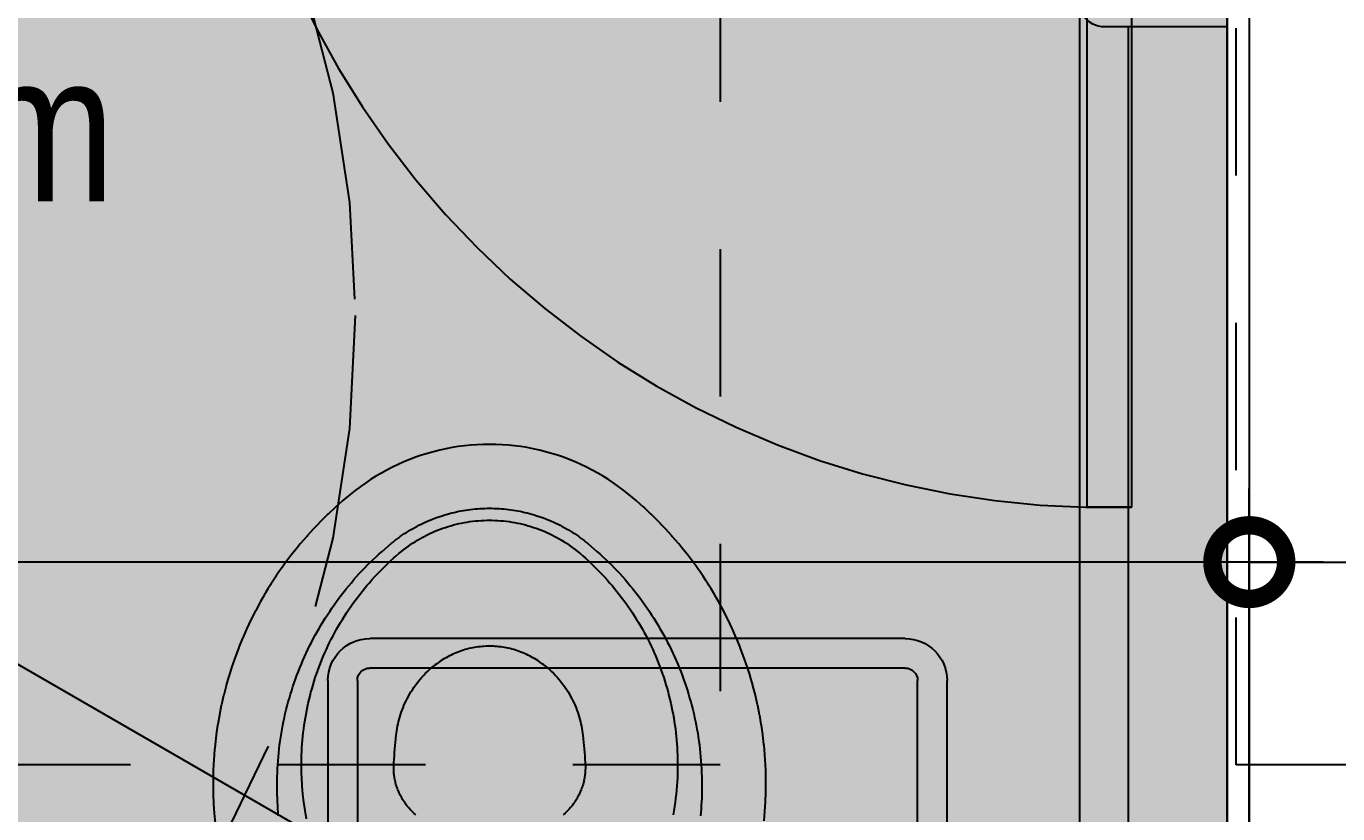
# Model space of a CAD drawing. Header units: metres. Extents: x -41 to 570, y -54 to 184.
# Drawn here: x 2.079 to 2.969, y 48.117 to 48.651 of the extents above; entities that cross this region are included whole.
import ezdxf
from ezdxf.enums import TextEntityAlignment as Align
from ezdxf.xclip import XClip

# ---------------------------------------------------------------- set-up
doc = ezdxf.new("R2010")
doc.units = ezdxf.units.M
doc.header["$XCLIPFRAME"] = 0
for name, pattern in [('DASHEDX2', [1.5, 1, -0.5]), ('PUC$0$DASHEDX2', [1.5, 1, -0.5]), ('PUC$0$HIDDEN2', [0.1875, 0.125, -0.0625])]:
    doc.linetypes.add(name, pattern=pattern)
for name, color, linetype in [('1', 232, 'DASHEDX2'), ('ARQ-DIM', 2, 'Continuous'), ('ARQ-TXT', 2, 'Continuous'), ('PUC$0$ARQ-ALV ACAB', 4, 'Continuous'), ('PUC$0$ARQ-ALV OSSO', 5, 'Continuous'), ('PUC$0$ARQ-CAX @ 1', 1, 'Continuous'), ('PUC$0$ARQ-ENCH', 1, 'Continuous'), ('PUC$0$ARQ-HID', 7, 'Continuous'), ('PUC$0$ARQ-PRJ', 7, 'PUC$0$DASHEDX2'), ('PUC$0$ARQ-SIM', 1, 'Continuous')]:
    doc.layers.add(name, color=color, linetype=linetype)
doc.layers.add('PUC$0$ARQ-FORRO', color=9, linetype='Continuous', lineweight=5)
doc.styles.add('Adesa', font='ARIALN.TTF')
doc.dimstyles.new('ADESA 1-0050', dxfattribs={"dimtxt": 0.1, "dimasz": 0.1, "dimexe": 0.05, "dimexo": 0.05, "dimgap": 0.03, "dimtad": 1, "dimdec": 1, "dimlfac": 100, "dimzin": 12, "dimtxsty": 'Adesa', "dimblk": 'DOTSMALL', "dimcen": 1, "dimdle": 0.05, "dimclrd": 1, "dimclre": 1, "dimclrt": 256, "dimazin": 3, "dimtm": 1e-09, "dimtfac": 1, "dimtdec": 1, "dimtmove": 1, "dimatfit": 0, "dimldrblk": 'DOTSMALL', "dimfxl": 0.8, "dimtvp": 2, "dimtolj": 1, "dimtzin": 0, "dimarcsym": 0})

# ---------------------------------------------------------------- blocks, each defined once
blk = doc.blocks.new('PUC$0$ARQ-HID-CUBA Q')
for points in [[(-0.1815999232039758, 0), (0.1815999232038621, 0)], [(-0.1815999232039758, -0.1100000000000009), (0.1815999232038621, -0.1100000000000009)], [(-0.1815999232039758, -0.130000000000004), (0.1815999232038621, -0.130000000000004)], [(-0.2100000000000364, -0.5015999232039917), (-0.2100000000000364, -0.1384000767960117)], [(-0.1900000000000546, -0.5015999232039917), (-0.1900000000000546, -0.1384000767960117)], [(0.1899999999999409, -0.1384000767960117), (0.1899999999999409, -0.5015999232039917)], [(0.2099999999999227, -0.1384000767960117), (0.2099999999999227, -0.5015999232039917)], [(-0.2099999999999227, -0.4), (-0.3099999999999454, -0.4)], [(0.2099999999999227, -0.4), (0.3099999999999227, -0.4)], [(0.1815999232038621, -0.5099999999999995), (-0.1815999232039758, -0.5099999999999995)], [(0.1815999232038621, -0.5300000000000026), (-0.1815999232039758, -0.5300000000000026)], [(0.1815999232038621, -0.5300000000000026), (-0.1815999232039758, -0.5300000000000026)]]:
    blk.add_lwpolyline(points)
blk.add_circle((0, -0.3200000000000017), 0.02161764705881269)
for centre, radius, start, end in [((-0.1815999232039758, -0.1384000767960117), 0.02840007679601129, 90, 180), ((0.1815999232038621, -0.1384000767960117), 0.02840007679601129, 0, 90), ((-0.1815999232039758, -0.1384000767960117), 0.008400076796011291, 90, 180), ((0.1815999232038621, -0.1384000767960117), 0.008400076796011291, 0, 90), ((-0.1815999232039758, -0.5015999232039917), 0.02840007679601129, 180, 270), ((-0.1815999232039758, -0.5015999232039917), 0.008400076796011291, 180, 270), ((0.1815999232038621, -0.5015999232039917), 0.02840007679601129, 270, 0), ((0.1815999232038621, -0.5015999232039917), 0.008400076796011291, 270, 0)]:
    blk.add_arc(centre, radius, start, end)
blk = doc.blocks.new('*U3352')
blk.add_lwpolyline([(0, -0.1499999999630859), (-6.123233995756249e-18, -0.7699999999633984), (-0.03000000000020009, -0.7699999999633984), (-0.03000000000020009, -0.1499999999630859)], close=True)
at = {"layer": 'PUC$0$ARQ-PRJ'}
blk.add_arc((-0.01788461538474561, -0.1678846153482015), 0.6023809391554809, 178.2986453946517, 271.7013546053388, dxfattribs=at)
blk = doc.blocks.new('PUC$0$pl apto tipo 4 puc')
at = {"layer": 'PUC$0$ARQ-FORRO'}
h = blk.add_hatch(color=256, dxfattribs=at)
h.dxf.hatch_style = 1
h.paths.add_polyline_path([(0.3668280982031991, -1.0538042868807), (0.3668291192323565, -1.983798390688295), (1.166827746863757, -1.983799176310864), (1.166830245864249, -2.293104207920471), (2.89560581913658, -2.293104207920471), (2.895598462456657, -1.053806144820165)])
at = {"layer": 'PUC$0$ARQ-ALV ACAB'}
blk.add_lwpolyline([(3.055598558594579, -2.303098774251496), (3.055598408190941, -1.043806830676594), (3.936824811727209, -1.043806833448654), (3.936824927650496, -0.8938067463870649), (3.05559856047726, -0.8938075871312986), (3.05559856047726, -0.8481971084485685), (2.905598565491632, -0.8481971084485685), (2.90559851975087, -0.8938069430716357), (2.855598482215436, -0.8938064013598684), (2.855598315622199, -1.053806302090212), (2.895598439786898, -1.053806343453963), (2.895608091026461, -2.293099846235548)], dxfattribs=at)
at = {"layer": 'PUC$0$ARQ-ALV OSSO'}
blk.add_lwpolyline([(2.910598514736519, -0.8988069433495123), (2.860598477009397, -0.8988064016377451), (2.860598320828238, -1.038806307086426), (2.910598398918817, -1.038806348450131), (2.910608214317742, -2.308099121187348)], dxfattribs=at)
at = {"layer": 'PUC$0$ARQ-FORRO', "elevation": -1.295506897090357e-05}
blk.add_lwpolyline([(0.3668280982031991, -1.0538042868807), (0.3668291192323565, -1.983798390688295), (1.166827746863757, -1.983799176310864), (1.166830245864249, -2.293104207920471), (2.89560581913658, -2.293104207920471), (2.895598462456657, -1.053806144820165)], close=True, dxfattribs=at)
at = {"layer": 'PUC$0$ARQ-CAX @ 1'}
blk.add_blockref('*U3352', (2.830598315622677, -0.9038063021272111), dxfattribs=at)
at = {"layer": 'PUC$0$ARQ-HID', "lineweight": -2, "xscale": -1, "rotation": 180}
blk.add_blockref('PUC$0$ARQ-HID-CUBA Q', (2.495604794405825, -2.293099396859694, 4.318356324305282e-06), dxfattribs=at)
blk = doc.blocks.new('PUC$0$ARQ-HID-BACIA CX')
for points in [[(-0.407042361314538, 0.1862669960116534), (-0.4134959837340021, 0.1868290398910801), (-0.4199661969271206, 0.1872271556149201), (-0.4264495916155937, 0.187461028963952), (-0.4329427113882433, 0.1875303614300208), (-0.4380552619817239, 0.1874691672411757), (-0.4384250822667754, 0.1874608561434172), (-0.4416533703067387, 0.1873647522017165), (-0.4448801186726287, 0.1872274069902744), (-0.4452628376557614, 0.1872083653068728), (-0.4516963343355941, 0.1868011686482021), (-0.4520669558796017, 0.1867726846779476), (-0.4552848432641099, 0.1865022676361434), (-0.4584990071511257, 0.1861906878794741), (-0.4588793223573903, 0.1861510805495356), (-0.4652831567449313, 0.1853962631921888), (-0.465664084678636, 0.1853461138082082), (-0.4720438812975374, 0.184418350204254), (-0.4724331517509414, 0.1843563547564884), (-0.478776278989443, 0.1832576244869131), (-0.4791549131229971, 0.1831867523468133), (-0.4854754637121205, 0.1819148715882477), (-0.4858558417622234, 0.1818329546433404), (-0.4921365650680089, 0.1803910655876564), (-0.4925106116012686, 0.1802998477545259), (-0.4987547283704858, 0.1786873219633946), (-0.499132105627254, 0.1785843994651088), (-0.5053251774877623, 0.1768049290140823), (-0.5056991925991028, 0.1766919672124629), (-0.5118430891551285, 0.1747453164371393), (-0.5122068764315773, 0.1746246248432328), (-0.5183037500846269, 0.1725100710395111), (-0.5186624155881532, 0.1723802356669069), (-0.5247024626992456, 0.1701009210267159), (-0.5250592271766266, 0.1699607635534619), (-0.5310346079767712, 0.1675197045811672), (-0.5313834227084442, 0.1673716916279488), (-0.5372955826059638, 0.1647684327056424), (-0.5376423234909212, 0.1646101290736794), (-0.5434808775413204, 0.1618491949578527), (-0.5438096529436365, 0.1616882833065745), (-0.5467071388674541, 0.1602446503343629), (-0.5495860073037946, 0.158764238005034), (-0.549914374221153, 0.1585924229475779), (-0.5556065649691321, 0.1555159184912043), (-0.5559224495288504, 0.1553396729430858), (-0.5587406029606612, 0.1537410513514317), (-0.5615381828904873, 0.1521067187480014), (-0.5618466283106969, 0.1519235917994308), (-0.5646223621507787, 0.1502489920057712), (-0.5673765798312829, 0.1485392153728924), (-0.5676746795843997, 0.1483512337377135), (-0.5704073496833999, 0.1466009699611561), (-0.5731175295433033, 0.1448160792290025), (-0.573412377127724, 0.1446189066822683), (-0.5760963118291187, 0.1427965138888396), (-0.5787568607667029, 0.1409401382890962), (-0.5790421953649059, 0.1407380482119436), (-0.5816785022913677, 0.1388428351193909), (-0.5842904965073858, 0.1369142519480135), (-0.5845737494033969, 0.1367020125907459), (-0.5871566626326512, 0.1347380483376526), (-0.5897144147596194, 0.1327414209989399), (-0.589989914296922, 0.1325232271878747), (-0.5925203136427089, 0.1304899776016271), (-0.5950246720724623, 0.1284247326455272), (-0.5952967544759887, 0.1281971201140379), (-0.6002173956943082, 0.1239673683572562), (-0.6004844270242204, 0.1237315389936668), (-0.6052887796451146, 0.1193726038691523), (-0.6055448093753597, 0.1191339858101799), (-0.6079042263445729, 0.1169037993416566), (-0.6102351082828648, 0.114643817037603), (-0.6104909534093323, 0.114392221725808), (-0.6150527366648717, 0.1097844642738721), (-0.6153010876634682, 0.1095268045314981), (-0.6197381219696682, 0.104798119821254), (-0.6199784446677583, 0.1045350240868004), (-0.6221485288592277, 0.1021254027452016), (-0.6242878038583441, 0.0996884050560141), (-0.6245189867055104, 0.0994212716048821), (-0.6266244517189179, 0.0969534568678512), (-0.6286984319686937, 0.0944590356202468), (-0.6313604047120194, 0.0911201424225681), (-0.6339263756348859, 0.0877072820257183), (-0.6363942335770574, 0.08422318813669), (-0.6387619302221382, 0.0806706808727711), (-0.6410274938446534, 0.07705261962868801), (-0.6431890253823342, 0.0733719109320248), (-0.6452447023638257, 0.0696315320096517), (-0.6471927759629068, 0.065834503293587), (-0.6490315837636303, 0.061983884493344), (-0.6507595438687233, 0.0580827903067132), (-0.6523751588273257, 0.0541343786365758), (-0.6538770205446554, 0.0501418348800655), (-0.6552638083181394, 0.0461083954949402), (-0.6565342942380711, 0.0420373322886292), (-0.6576873422056622, 0.0379319524181767), (-0.6587219108788533, 0.0337955983902418), (-0.6596370583365072, 0.0296316500251521), (-0.660431943060324, 0.025443508745667), (-0.661105826389708, 0.0212346054326247), (-0.6616580755902959, 0.0170083866779862), (-0.6620881650813928, 0.012768326567624), (-0.6623956793817456, 0.0085179099889103), (-0.6625803149506952, 0.0042606390129833), (-0.6626418831339933, 3.49038203e-08), (-0.6625803149506952, -0.0042605918800689), (-0.6623956793817456, -0.0085178628560527), (-0.6620881650813928, -0.0127682794347663), (-0.6616580755902959, -0.0170083395450718), (-0.661105826389708, -0.0212345582997671), (-0.660431943060324, -0.0254434616127526), (-0.6596370583365072, -0.0296316028922377), (-0.6587219108788533, -0.0337955512573842), (-0.6576873422056622, -0.0379319052852623), (-0.6565342942380711, -0.0420372851557716), (-0.6552638083181394, -0.0461083483620826), (-0.6538770205446554, -0.0501417877472079), (-0.6523751588273257, -0.0541343315036613), (-0.6507595438687233, -0.0580827431737987), (-0.6490315837636303, -0.0619838373604864), (-0.6471927759629068, -0.0658344561607294), (-0.6452447023638257, -0.0696314848767372), (-0.6431890253823342, -0.0733718637991103), (-0.6410274938446534, -0.0770525724958304), (-0.6387619302221382, -0.0806706337399135), (-0.6363942335770574, -0.0842231410038323), (-0.6339263756348859, -0.0877072348928607), (-0.6313604047120194, -0.0911200952897105), (-0.6286984084022507, -0.0944589727763798), (-0.6266244517189179, -0.0969534097349936), (-0.6245189867055104, -0.0994212244719677), (-0.6242878038583441, -0.0996883579231565), (-0.6221485288592277, -0.102125355612344), (-0.6199784446677583, -0.1045349769538859), (-0.6197381219696682, -0.1047980726883964), (-0.6153010876634682, -0.1095267573986405), (-0.6150527366648717, -0.1097844171410145), (-0.6104909534093323, -0.1143921745929504), (-0.6102351082828648, -0.1146437699047453), (-0.6079042263445729, -0.1169037522087422), (-0.6055448093753597, -0.1191339386773222), (-0.6052887796451146, -0.1193725567362378), (-0.6004844270242204, -0.1237314918608092), (-0.6002173956943082, -0.1239673212243417), (-0.5952967544759887, -0.1281970729811235), (-0.5950246720724623, -0.1284246855126696), (-0.5925203136427089, -0.1304899304687126), (-0.589989914296922, -0.1325231800549602), (-0.5897144147596194, -0.1327413738660255), (-0.5871566626326512, -0.1347380012047381), (-0.5845737494033969, -0.1367019654578314), (-0.5842904965073858, -0.1369142048150991), (-0.5816785022913677, -0.1388427879865333), (-0.5790421953649059, -0.140738001079086), (-0.5787568607667029, -0.1409400911562386), (-0.5760963118291187, -0.1427964667559252), (-0.573412377127724, -0.1446188595494107), (-0.5731175295433033, -0.1448160320960881), (-0.5704073496833999, -0.1466009228282417), (-0.5676746795843997, -0.1483511866047991), (-0.5673765798312829, -0.1485391682399779), (-0.5646223621507787, -0.1502489448728568), (-0.5618466283106969, -0.1519235446665732), (-0.5615381828904873, -0.1521066716151438), (-0.5587406029606612, -0.1537410042185741), (-0.5559224495288504, -0.1553396258101714), (-0.5556065649691321, -0.1555158713583467), (-0.549914374221153, -0.1585923758147203), (-0.5495860073037946, -0.1587641908721764), (-0.5467071388674541, -0.1602446032015052), (-0.5438096529436365, -0.16168823617366), (-0.5434808775413204, -0.161849147824995), (-0.5376423234909212, -0.1646100819408218), (-0.5372955826059638, -0.1647683855727848), (-0.5313834227084442, -0.1673716444950912), (-0.5310346079767712, -0.1675196574483095), (-0.5250592271766266, -0.1699607164206043), (-0.5247024626992456, -0.1701008738938583), (-0.5186624155881532, -0.1723801885340492), (-0.5183037500846269, -0.1725100239066535), (-0.5122068764315773, -0.1746245777103752), (-0.5118430891551285, -0.1747452693042817), (-0.5056991925991028, -0.1766919200795485), (-0.5053251774877623, -0.1768048818812247), (-0.499132105627254, -0.1785843523322512), (-0.4987547283704858, -0.178687274830537), (-0.4925106116012686, -0.1802998006216114), (-0.4921365650680089, -0.1803910184547988), (-0.4858558417622234, -0.1818329075104827), (-0.4854754637121205, -0.1819148244553901), (-0.4791549131229971, -0.1831867052139557), (-0.478776278989443, -0.1832575773540554), (-0.4724331517509414, -0.1843563076236307), (-0.4720438812975374, -0.1844183030713964), (-0.465664084678636, -0.1853460666752937), (-0.4652831567449313, -0.1853962160592744), (-0.4588793223573903, -0.186151033416678), (-0.4584990071511257, -0.1861906407465597), (-0.4552848432641099, -0.1865022205032858), (-0.4520669558796017, -0.1867726375450331), (-0.4516963343355941, -0.1868011215153444), (-0.4452628376557614, -0.1872083181740152), (-0.4448801186726287, -0.1872273598574168), (-0.4416533703067387, -0.1873647050688589), (-0.4384250822667754, -0.1874608090105596), (-0.4380552619817239, -0.1874691201083181), (-0.4315546323702364, -0.1875293245066416), (-0.4250612298003135, -0.1874247523575434), (-0.4185785421050383, -0.1871556236145295), (-0.41211002569559, -0.1867222210747457), (-0.4056590898502678, -0.1861249060903844)], [(-0.4104245224957454, -0.1430416519961284), (-0.4128264768888812, -0.1432676070213859), (-0.415230850769845, -0.1434660678667967), (-0.4176372827865508, -0.1436376943927655), (-0.4200454587198054, -0.1437832093033364), (-0.4224550800613757, -0.1439027068643384), (-0.4248659111468527, -0.143994113229013), (-0.4272776377570439, -0.144054757534235), (-0.4296898514069979, -0.1440821888702146), (-0.4321021750336628, -0.1440800521796461), (-0.4345144043945767, -0.144058056835803), (-0.4369266023335642, -0.1440261164543415), (-0.4396380312147842, -0.1438888497977189), (-0.4423486745480078, -0.1437450316707611), (-0.4450583123797999, -0.1435880948923511), (-0.4477665048032762, -0.1434115194140588), (-0.4504727333567688, -0.1432087223437009), (-0.4531763538909175, -0.1429731364999895), (-0.4558764394590895, -0.1426982732565705), (-0.4585720945365708, -0.1423805819364645), (-0.4612628006616859, -0.1420214293931679), (-0.463948102216591, -0.1416226695199896), (-0.4666276378492144, -0.1411861719211345), (-0.4693011247622822, -0.1407137276460446), (-0.4719682958694662, -0.1402071748769629), (-0.4746289626392512, -0.139668210397673), (-0.477282795141484, -0.1390973840916843), (-0.4799293534692808, -0.1384943503178704), (-0.4825681662938452, -0.1378587320132567), (-0.4851987622863875, -0.1371901835367169), (-0.4878206072742657, -0.136488343536115), (-0.4904332142177239, -0.1357528349484767), (-0.4930360803660392, -0.1349834221093431), (-0.4956287343904222, -0.1341802464174009), (-0.4982107992278415, -0.1333435435370518), (-0.500781866393325, -0.1324736119765077), (-0.5033415431128816, -0.1315707109665993), (-0.5058894366125202, -0.130635099738214), (-0.5084251384072687, -0.1296670532330779), (-0.5109482714341027, -0.128666783549221), (-0.5134584114971048, -0.1276344399407492), (-0.51595515011131, -0.1265701716617116), (-0.5184380630808008, -0.125474104399899), (-0.5209067262096668, -0.1243463874093038), (-0.5233607310129429, -0.123187154233193), (-0.525799653294726, -0.1219965541256158), (-0.5282231002810036, -0.1207747834736494), (-0.5306306791977847, -0.1195220779416388), (-0.533022028692983, -0.1182386967603577), (-0.5353967874145411, -0.1169248755943215), (-0.5377545861548825, -0.1155808658188278), (-0.5400950557064519, -0.1142069109538113), (-0.5424178347171777, -0.1128032466635602), (-0.5447224989911419, -0.111370045768723), (-0.5470086007659916, -0.1099074653789387), (-0.5492756844238758, -0.108415639037247), (-0.5515233100579309, -0.1068947238532871), (-0.5537510141948303, -0.105344876936698), (-0.5559583333612608, -0.1037662475415288), (-0.5581448904941908, -0.1021590948987239), (-0.5603105913278486, -0.1005239924582213), (-0.5624553887293687, -0.0988615529475112), (-0.5645792591322945, -0.0971724048049794), (-0.5666822025366401, -0.0954571371916302), (-0.5687642032314458, -0.0937163628348401), (-0.5708252690721807, -0.0919506394737653), (-0.5728647637649757, -0.0901598806981099), (-0.5748812261905627, -0.0883431909831245), (-0.5768730773974653, -0.0864996433821546), (-0.5788386834458592, -0.0846283580815168), (-0.5807763789739937, -0.0827284866893194), (-0.5826844279207961, -0.0807992200912224), (-0.5845614320108368, -0.0788401655130713), (-0.5864096693333068, -0.0768542294825636), (-0.5882335311014943, -0.0748463609520798), (-0.5900347219545523, -0.0728245568001), (-0.5918179237585193, -0.0707936245804319), (-0.5935927123434654, -0.0687525509361819), (-0.595367037455091, -0.0667020350050223), (-0.5963633636880205, -0.0654381943301417), (-0.597359422834636, -0.0641632892117912), (-0.5983457843912491, -0.0628777949064272), (-0.5993110186345377, -0.0615852188859378), (-0.6002500312857535, -0.0602814095290967), (-0.601164381657675, -0.0589604320208252), (-0.6020553698322219, -0.0576234528998896), (-0.6029242566139317, -0.0562719372133245), (-0.603772322446041, -0.0549072832365312), (-0.6046005531912755, -0.0535305946644655), (-0.6054086699801005, -0.0521420835950437), (-0.6061960836515184, -0.0507417775225179), (-0.6069622011167937, -0.0493297235796888), (-0.6077064371426673, -0.0479059963936663), (-0.6084284735822081, -0.0464708512675713), (-0.6091282475915705, -0.0450246966862835), (-0.6098057081101373, -0.0435679489903294), (-0.6104608119327679, -0.0421010048814026), (-0.6111230642421575, -0.0405536756461231), (-0.6118731840225138, -0.0387129756566367), (-0.6126971256756946, -0.0365669056673994), (-0.6135148300777971, -0.0342850183575081), (-0.6142415091059874, -0.032103910963798), (-0.6148312710463985, -0.0302054830160898), (-0.6153025409272601, -0.0285895636576186), (-0.6157282293857094, -0.027040411950992), (-0.6161301746560142, -0.0254849346191293), (-0.6165081607124776, -0.0239234753393305), (-0.616861955818429, -0.0223563797526083), (-0.6171913557314072, -0.020784007247272), (-0.6174964350784578, -0.0192067564888987), (-0.6177776023445389, -0.0176250575649704), (-0.6180352935087968, -0.0160393238701602), (-0.6182699327671415, -0.0144499501423354), (-0.6184816104576001, -0.0128572800587392), (-0.6186688615331521, -0.0112615384824437), (-0.6188298163895709, -0.0096629885721029), (-0.6189625622174904, -0.0080619690952233), (-0.6190653590281129, -0.0064585316034425), (-0.619140771635621, -0.0048468267100077), (-0.6191953672212736, -0.0032268573606586), (-0.6192357286772534, -0.0016090169691836), (-0.6192688473807167, 9.4357517e-09), (-0.6192357286772534, 0.0016090641020412), (-0.6191953672212736, 0.0032269044935731), (-0.619140771635621, 0.0048468738428653), (-0.6190653590281129, 0.0064585787363569), (-0.6189625622174904, 0.0080620162281377), (-0.6188298163895709, 0.0096630357049605), (-0.6186688615331521, 0.0112615856153013), (-0.6184816104576001, 0.0128573271915968), (-0.6182699327671415, 0.014449997275193), (-0.6180352935087968, 0.0160393710030178), (-0.6177776023445389, 0.017625104697828), (-0.6174964350784578, 0.0192068036217563), (-0.6171913557314072, 0.0207840543801297), (-0.616861955818429, 0.0223564268855228), (-0.6165081607124776, 0.0239235224721881), (-0.6161301746560142, 0.0254849817520437), (-0.6157282293857094, 0.0270404590839064), (-0.6153025409272601, 0.0285896107904762), (-0.6148312710463985, 0.0302055301489475), (-0.6142415091059874, 0.0321039580967124), (-0.6135148300777971, 0.0342850654904226), (-0.6126971256756946, 0.03656695280025701), (-0.6118731840225138, 0.0387130227894943), (-0.6111230642421575, 0.0405537227789807), (-0.6104608119327679, 0.0421010520142602), (-0.6098057081101373, 0.043567996123187), (-0.6091282475915705, 0.04502474381919799), (-0.6084284735822081, 0.04647089840042901), (-0.6077064371426673, 0.0479060435265808), (-0.6069622011167937, 0.0493297707125464), (-0.6061960836515184, 0.0507418246553755), (-0.6054086699801005, 0.0521421307279013), (-0.6046005531912755, 0.0535306417973232), (-0.603772322446041, 0.0549073303693888), (-0.6029242566139317, 0.0562719843461821), (-0.6020553698322219, 0.0576235000327472), (-0.601164381657675, 0.0589604791536829), (-0.6002500312857535, 0.0602814566619543), (-0.5993110186345377, 0.0615852660187954), (-0.5983457843912491, 0.0628778420393417), (-0.597359422834636, 0.0641633363446488), (-0.5963633636880205, 0.0654382414630561), (-0.595367037455091, 0.0667020821378799), (-0.5935927123434654, 0.0687525980690396), (-0.5918179237585193, 0.0707936717133464), (-0.5900347219545523, 0.0728246039329577), (-0.5882335311014943, 0.0748464080849374), (-0.5864096693333068, 0.0768542766154781), (-0.5845614320108368, 0.0788402126459289), (-0.5826844279207961, 0.0807992672240801), (-0.5807763789739937, 0.0827285338222339), (-0.5788386834458592, 0.0846284052143744), (-0.5768730773974653, 0.0864996905150122), (-0.5748812261905627, 0.0883432381159821), (-0.5728647637649757, 0.0901599278309675), (-0.5708252690721807, 0.0919506866066797), (-0.5687642032314458, 0.0937164099677546), (-0.5666822025366401, 0.0954571843244878), (-0.5645792591322945, 0.0971724519378938), (-0.5624553887293687, 0.0988616000804257), (-0.5603105913278486, 0.1005240395911358), (-0.5581448904941908, 0.1021591420315815), (-0.5559583333612608, 0.1037662946744433), (-0.5537510141948303, 0.1053449240695556), (-0.5515233100579309, 0.1068947709861447), (-0.5492756844238758, 0.1084156861701047), (-0.5470086007659916, 0.1099075125117963), (-0.5447224989911419, 0.1113700929016375), (-0.5424178347171777, 0.1128032937964747), (-0.5400950557064519, 0.1142069580866689), (-0.5377545861548825, 0.1155809129517422), (-0.5353967874145411, 0.116924922727236), (-0.533022028692983, 0.1182387438932722), (-0.5306306791977847, 0.1195221250744964), (-0.5282231002810036, 0.1207748306065071), (-0.525799653294726, 0.1219966012585303), (-0.5233607310129429, 0.1231872013660507), (-0.5209067262096668, 0.1243464345421614), (-0.5184380630808008, 0.1254741515327566), (-0.51595515011131, 0.1265702187945692), (-0.5134584114971048, 0.1276344870736068), (-0.5109482714341027, 0.1286668306820786), (-0.5084251384072687, 0.1296671003659924), (-0.5058894366125202, 0.1306351468710716), (-0.5033415431128816, 0.1315707580994569), (-0.500781866393325, 0.1324736591093654), (-0.4982107992278415, 0.1333435906699094), (-0.4956287343904222, 0.1341802935502585), (-0.4930360803660392, 0.1349834692422007), (-0.4904332142177239, 0.1357528820813343), (-0.4878206072742657, 0.1364883906689727), (-0.4851987622863875, 0.1371902306695745), (-0.4825681662938452, 0.1378587791461143), (-0.4799293534692808, 0.138494397450728), (-0.477282795141484, 0.1390974312245419), (-0.4746289626392512, 0.1396682575305306), (-0.4719682958694662, 0.1402072220098773), (-0.4693011247622822, 0.1407137747789022), (-0.4666276378492144, 0.1411862190539921), (-0.463948102216591, 0.141622716652904), (-0.4612628006616859, 0.1420214765260823), (-0.4585720945365708, 0.1423806290693221), (-0.4558764394590895, 0.1426983203894281), (-0.4531763538909175, 0.142973183632904), (-0.4504727333567688, 0.1432087694765585), (-0.4477665048032762, 0.1434115665469164), (-0.4450583123797999, 0.1435881420252087), (-0.4423486745480078, 0.1437450788036756), (-0.4396380312147842, 0.1438888969305765), (-0.4369266023335642, 0.1440261635871991), (-0.4345144043945767, 0.1440581039686606), (-0.4321021750336628, 0.1440800993125606), (-0.4296898514069979, 0.1440822360030722), (-0.4272776377570439, 0.1440548046670926), (-0.4248659111468527, 0.1439941603618706), (-0.4224550800613757, 0.143902753997196), (-0.4200454587198054, 0.143783256436194), (-0.4176372827865508, 0.1436377415256231), (-0.415230850769845, 0.1434661149997112), (-0.4128264768888812, 0.1432676541542435), (-0.4104245224957454, 0.143041699128986)], [(-0.4085363322022532, -0.1240489318055609), (-0.4141048934067939, -0.1250468527009332), (-0.4196904067370612, -0.1258806961865559), (-0.4252884574133235, -0.1265500930549877), (-0.4308946934996955, -0.127054784075284), (-0.4365046373726075, -0.1273946357042917), (-0.4390366942246687, -0.1274940153811315), (-0.4415710762987858, -0.1275598757250407), (-0.4441073279771361, -0.1275921146147709), (-0.4466449936418755, -0.1275906299290739), (-0.4491836176751677, -0.12755534311313), (-0.4517227444591825, -0.127486159901224), (-0.4542619026651096, -0.1273830253049653), (-0.4568006209641668, -0.1272458607695341), (-0.4593384437385028, -0.1270746113066536), (-0.4618748839483759, -0.1268692297834093), (-0.4644094702649754, -0.1266296847778392), (-0.4669417470704717, -0.1263559291570857), (-0.4694712116141419, -0.1260479393546632), (-0.4719973768562369, -0.1257056996597328), (-0.4745197871789131, -0.1253292100722376), (-0.4770379555424215, -0.1249184627366446), (-0.479551379196039, -0.1244734655084301), (-0.4820595868109693, -0.1239942340986602), (-0.4845620913474562, -0.1234807999291831), (-0.4870583900547844, -0.1229331944219041), (-0.489548011604157, -0.1223514568542612), (-0.4920304689558109, -0.121735634359112), (-0.4945052593590377, -0.1210857976358), (-0.496971895774074, -0.1204020173836113), (-0.4994298911611709, -0.1196843643018894), (-0.5018787741915248, -0.1189329248008732), (-0.50431804211442, -0.1181478010018679), (-0.5067472078901007, -0.1173290871705888), (-0.5091657844788104, -0.1164769089947697), (-0.5115732848407929, -0.1155913764510217), (-0.513969253358205, -0.1146726230826118), (-0.5163531872803376, -0.1137207981435893), (-0.5187246152783942, -0.1127360273216311), (-0.5210830660235644, -0.1117184834373859), (-0.5234280681870729, -0.1106683236003789), (-0.5257591504401093, -0.109585720631145), (-0.5280758414538697, -0.1084708473503326), (-0.5303776856105316, -0.1073239080003248), (-0.532664219436775, -0.1061450911126656), (-0.5349349716037965, -0.1049346009299086), (-0.5371895022047255, -0.1036926574053893), (-0.539427355621726, -0.1024194726371377), (-0.5416480762369461, -0.1011152822894985), (-0.5438512319990068, -0.0997803298824067), (-0.5460363751455475, -0.0984148589356835), (-0.5482030736251602, -0.0970191286802162), (-0.5503508953864582, -0.0955933904913593), (-0.5524794240889932, -0.0941379114553627), (-0.5545882276813856, -0.0926529822250757), (-0.5566768976786634, -0.0911388698867484), (-0.5587450334513521, -0.0895958808041826), (-0.5607922186590173, -0.0880243134855334), (-0.5628180526721849, -0.0864244585835934), (-0.5648221505723257, -0.0847966460284795), (-0.566804127440939, -0.08314119003941299), (-0.5687635905040054, -0.0814584126911484), (-0.5707001784094672, -0.0797486517692221), (-0.5726135140942789, -0.0780122529147605), (-0.5745032283508849, -0.0762495460579942), (-0.5763689833936354, -0.0744608925509454), (-0.5782104257259562, -0.0726466458902166), (-0.5800272097067066, -0.07080716742788701), (-0.581819005405741, -0.0689428263715115), (-0.5835854828929004, -0.0670540076396549), (-0.5853263358044603, -0.0651410686565726), (-0.5870412420657516, -0.0632044061240151), (-0.5887298311654307, -0.0612444937231374), (-0.5899453030262904, -0.05978588585387), (-0.5911309306150372, -0.0583025827079666), (-0.5922862753285756, -0.0567951435998282), (-0.5934108658381163, -0.0552642126789635), (-0.5945042308148629, -0.0537104419501304), (-0.5955659224964478, -0.0521344912736765), (-0.5965955009760009, -0.0505370322930787), (-0.5975925420576118, -0.0489187484351703), (-0.5985566490395229, -0.047280323126671), (-0.5994874252200191, -0.0456224555053098), (-0.6003844935360477, -0.0439458486365254), (-0.60124750049102, -0.042251213441233), (-0.6020761004438101, -0.0405392608404043), (-0.602869967392003, -0.0388107174659069), (-0.6036287910441445, -0.0370663099496653), (-0.6043522807474773, -0.0353067688513136), (-0.6050401615601971, -0.0335328325859621), (-0.6056921703237279, -0.0317452434964309), (-0.6063080635181919, -0.0299447458894804), (-0.6068876172624158, -0.0281320899634068), (-0.607430623386165, -0.0263080259166202), (-0.6079368894301993, -0.0244733137667765), (-0.6084062347184727, -0.0226287096037652), (-0.6088385099968578, -0.0207749773730655), (-0.6092335660112485, -0.0189128790562165), (-0.6095912810016983, -0.0170431805625242), (-0.6099115489192358, -0.015166646819381), (-0.6101942794258264, -0.0132840427540657), (-0.6104393939666864, -0.0113961352578542), (-0.6106468414811915, -0.0095036863122857), (-0.6108165748364556, -0.0076074618266659), (-0.6109485822492573, -0.0057082208367376), (-0.6110428480086512, -0.0038067233602135), (-0.6110993878255897, -0.0019037242596198), (-0.611118225266509, 2.35664572e-08), (-0.6110993878255897, 0.0019037713924774), (-0.6110428480086512, 0.0038067704931279), (-0.6109485822492573, 0.0057082679696521), (-0.6108165748364556, 0.0076075089595236), (-0.6106468414811915, 0.0095037334451433), (-0.6104393939666864, 0.0113961823907118), (-0.6101942794258264, 0.0132840898869233), (-0.6099115489192358, 0.0151666939522386), (-0.6095912810016983, 0.0170432276954387), (-0.6092335660112485, 0.018912926189131), (-0.6088385099968578, 0.0207750245059799), (-0.6084062347184727, 0.0226287567366228), (-0.6079368894301993, 0.0244733608996342), (-0.607430623386165, 0.0263080730495347), (-0.6068876172624158, 0.0281321370963212), (-0.6063080635181919, 0.029944793022338), (-0.6056921703237279, 0.0317452906292886), (-0.6050401615601971, 0.0335328797188197), (-0.6043522807474773, 0.0353068159841712), (-0.6036287910441445, 0.0370663570825229), (-0.602869967392003, 0.0388107645987645), (-0.6020761004438101, 0.0405393079732619), (-0.60124750049102, 0.0422512605740906), (-0.6003844935360477, 0.04394589576938299), (-0.5994874252200191, 0.0456225026381674), (-0.5985566490395229, 0.0472803702595854), (-0.5975925420576118, 0.0489187955680848), (-0.5965955009760009, 0.0505370794259932), (-0.5955659224964478, 0.0521345384065342), (-0.5945042308148629, 0.0537104890830449), (-0.5934108658381163, 0.0552642598118212), (-0.5922862753285756, 0.0567951907327427), (-0.5911309306150372, 0.0583026298408243), (-0.5899453030262904, 0.0597859329867845), (-0.5887298311654235, 0.0612445408560518), (-0.5870412420657516, 0.0632044532569296), (-0.5853263358044603, 0.0651411157894302), (-0.5835854828929004, 0.0670540547725125), (-0.581819005405741, 0.06894287350442599), (-0.5800272097067066, 0.0708072145607446), (-0.5782104257259562, 0.0726466930230743), (-0.5763689833936354, 0.07446093968380299), (-0.5745032283508849, 0.0762495931908518), (-0.5726135140942789, 0.0780123000476749), (-0.5707001784094672, 0.0797486989020797), (-0.5687635905040054, 0.081458459824006), (-0.566804127440939, 0.0831412371723275), (-0.5648221505723257, 0.0847966931613371), (-0.5628180526721849, 0.086424505716451), (-0.5607922186590173, 0.088024360618391), (-0.5587450334513521, 0.0895959279370402), (-0.5566768976786634, 0.0911389170196628), (-0.5545882276813856, 0.0926530293579333), (-0.5524794240889932, 0.0941379585882771), (-0.5503508953864582, 0.0955934376242169), (-0.5482030736251602, 0.0970191758130739), (-0.5460363751455475, 0.0984149060685411), (-0.5438512319990068, 0.0997803770152643), (-0.5416480762369461, 0.1011153294223561), (-0.539427355621726, 0.1024195197699953), (-0.5371895022047255, 0.103692704538247), (-0.5349349716037965, 0.1049346480627662), (-0.532664219436775, 0.10614513824558), (-0.5303776856105316, 0.1073239551331824), (-0.5280758414538697, 0.1084708944831902), (-0.5257591504401093, 0.1095857677640026), (-0.5234280681870729, 0.1106683707332365), (-0.5210830660235644, 0.1117185305702435), (-0.5187246152783942, 0.1127360744545456), (-0.5163531872803376, 0.1137208452764469), (-0.513969253358205, 0.1146726702154694), (-0.5115732848407929, 0.1155914235838793), (-0.5091657844788104, 0.1164769561276273), (-0.5067472078901007, 0.1173291343035032), (-0.50431804211442, 0.1181478481347824), (-0.5018787741915248, 0.1189329719337877), (-0.4994298911611709, 0.1196844114347471), (-0.496971895774074, 0.1204020645164689), (-0.4945052593590377, 0.1210858447686576), (-0.4920304689558109, 0.1217356814920265), (-0.489548011604157, 0.1223515039871188), (-0.4870583900547844, 0.1229332415548185), (-0.4845620913474562, 0.1234808470620408), (-0.4820595868109693, 0.1239942812315178), (-0.479551379196039, 0.1244735126413445), (-0.4770379555424215, 0.1249185098695023), (-0.4745197871789131, 0.1253292572050952), (-0.4719973768562369, 0.1257057467925904), (-0.4694712116141419, 0.1260479864875776), (-0.4669417470704717, 0.1263559762899433), (-0.4644094702649754, 0.1266297319106968), (-0.4618748839483759, 0.1268692769162669), (-0.4593384437385028, 0.1270746584395681), (-0.4568006209641668, 0.1272459079024486), (-0.4542619026651096, 0.1273830724378229), (-0.4517227444591825, 0.1274862070340816), (-0.4491836176751677, 0.1275553902459876), (-0.4466449936418755, 0.1275906770619315), (-0.4441073279771361, 0.1275921617476285), (-0.4415710762987858, 0.1275599228579551), (-0.4390366942246687, 0.1274940625140459), (-0.4365046373726075, 0.1273946828372061), (-0.4335608748164077, 0.1272369133779136), (-0.4307543160730063, 0.1270442105992799), (-0.4279494226913485, 0.1268102979728098), (-0.4251452677248082, 0.1265350812327881), (-0.4223439093091345, 0.126218717488797), (-0.4195443576538409, 0.1258610574866736), (-0.4167487494494823, 0.1254623447464098), (-0.4139560163507953, 0.1250223907363477), (-0.4111683578921445, 0.1245415018202891)], [(-0.5122019903230495, 0.0377751923880112), (-0.5129841133287201, 0.0367774089635589), (-0.5137290484923156, 0.0357879405646315), (-0.5144586026261635, 0.0347786135123727), (-0.5151716445411623, 0.033750013040077), (-0.5158671216029945, 0.0327027734777232), (-0.5165440283102285, 0.0316375330831136), (-0.5172014220052648, 0.0305549242222867), (-0.5178384700072272, 0.0294556008639972), (-0.5184543396352554, 0.0283402444711385), (-0.5190482453413452, 0.0272095836394613), (-0.5196194958432514, 0.026064388205981), (-0.5201673841477971, 0.024905453538139), (-0.5206912975275344, 0.0237335808947421), (-0.5211906860988762, 0.0225495636794051), (-0.5216650471110924, 0.0213542090426415), (-0.5221139249463534, 0.0201483653762296), (-0.5225370682293047, 0.0189324234903268), (-0.5229339427873044, 0.0177076677559569), (-0.5233042501121119, 0.016474889612681), (-0.5236477702502924, 0.015234863807251), (-0.523964283248411, 0.0139883582127425), (-0.5242536477078233, 0.0127361269553319), (-0.5245157222298928, 0.0114788819377907), (-0.5247504282598145, 0.010217281056697), (-0.5249573887345635, 0.0089540216873445), (-0.525136996428124, 0.0076875970505341), (-0.5252892356295363, 0.0064184794569826), (-0.525414090627855, 0.0051470813194499), (-0.5255116085559453, 0.0038736964819748), (-0.5255817422809274, 0.002598721891701), (-0.5256245075137757, 0.0013223907581903), (-0.5256398885435161, 2.35715163e-08), (-0.5256245075137757, -0.0013223436253327), (-0.5255817422809274, -0.0025986747587865), (-0.5255116085559453, -0.0038736493490603), (-0.525414090627855, -0.0051470341865922), (-0.5252892356295363, -0.006418432324124999), (-0.525136996428124, -0.0076875499176765), (-0.5249573887345635, -0.00895397455443), (-0.5247504282598145, -0.0102172339237825), (-0.5245157222298928, -0.0114788348049331), (-0.5242536477078233, -0.0127360798224174), (-0.523964283248411, -0.0139883110798849), (-0.5236477702502924, -0.0152348166743366), (-0.5233042501121119, -0.0164748424798234), (-0.5229339427873044, -0.0177076206230993), (-0.5225370682293047, -0.0189323763574692), (-0.5221139249463534, -0.0201483182433151), (-0.5216650471110924, -0.0213541619097271), (-0.5211906860988762, -0.0225495165465475), (-0.5206912975275344, -0.0237335337618845), (-0.5201673841477971, -0.0249054064052246), (-0.5196194958432514, -0.0260643410731234), (-0.5190482453413452, -0.0272095365065468), (-0.5184543396352554, -0.028340197338224), (-0.5178384700072272, -0.0294555537310828), (-0.5172014220052648, -0.0305548770893722), (-0.5165440283102285, -0.0316374859501991), (-0.5158671216029945, -0.0327027263448656), (-0.5151716445411623, -0.0337499659072194), (-0.5144586026261635, -0.0347785663795151), (-0.5137290484923156, -0.0357878934317739), (-0.5129841133287201, -0.0367773618307013), (-0.5122019903230495, -0.0377751452551536)]]:
    blk.add_lwpolyline(points)
for points in [[(-0.5122034357313652, 0.0377734209772882), (-0.510974870089214, 0.0392641239853617), (-0.5097624553138403, 0.0406522737027046), (-0.5085165447719576, 0.0420014209620661), (-0.5072386938486062, 0.0433112044114239), (-0.505929860912339, 0.0445818047267324), (-0.5045921355208094, 0.0458123303111791), (-0.5032270887700179, 0.0470023962460857), (-0.5018362917559572, 0.0481516804568116), (-0.5004209228006147, 0.0492601907989467), (-0.4989832757041343, 0.0503271024469143), (-0.4975250472501857, 0.0513521208203827), (-0.4960479970662776, 0.0523349749052216), (-0.4945538690689661, 0.0532754840253631), (-0.4930445957063087, 0.0541733693113145), (-0.4915219994496526, 0.0550285247140607), (-0.4899879027703521, 0.0558408991730346), (-0.4884443952260753, 0.0566103866391643), (-0.4868931578895328, 0.0573371677886314), (-0.4853358404115015, 0.0580214625747146), (-0.48377406102086, 0.0586635616503202), (-0.482209359391682, 0.0592638420783658), (-0.4806431966432286, 0.0598227398380402), (-0.4790769239180577, 0.0603407458968661), (-0.4775117666710429, 0.06081841799388599), (-0.4759491860214525, 0.0612562824462941), (-0.4743898889624775, 0.0616550658859012), (-0.4728347867297913, 0.0620154399562978), (-0.4712844449179558, 0.0623381195061654), (-0.4697393034338547, 0.0626238193841857), (-0.4681996764966671, 0.0628732308726114), (-0.4666657055050507, 0.06308700990391), (-0.4651340312899707, 0.0632657390549127, -0.0089660305190537), (-0.4466353832554404, 0.06489186057152099, -0.016112589229637), (-0.44358090582341, 0.0650066070382707), (-0.4425986673419118, 0.0650001884791607), (-0.4417518151814619, 0.0649763510252512), (-0.4409120329529587, 0.0649358560260964), (-0.4400789593043372, 0.0648790177009175), (-0.4392523114383168, 0.0648061149192643), (-0.4384317751356904, 0.064717399056434), (-0.4376171304430301, 0.0646130743549804), (-0.4368081102740078, 0.0644933293463907), (-0.4360051859574341, 0.0643584271892053), (-0.4352074776795405, 0.0642083993053859), (-0.4344148126197779, 0.0640433478161811), (-0.4336270179575834, 0.0638633394931674), (-0.4328447064203901, 0.0636686217838758), (-0.4320668725067735, 0.0634590336511281), (-0.4312933748180825, 0.0632345672392774), (-0.4305240405337686, 0.06299518327105601), (-0.4297598751552627, 0.0627412077488145), (-0.4289995746728934, 0.0624721968379447), (-0.4282429662660975, 0.0621880130675834), (-0.4274898771143186, 0.0618884875448487), (-0.4267416112272288, 0.0615740326825005), (-0.4259965660869156, 0.0612438393660284), (-0.4252545688728234, 0.0608976287259395), (-0.4245154781863151, 0.0605350669044071), (-0.4237808179904974, 0.0601566487965499), (-0.4230488600797814, 0.0597611921526493), (-0.4223194787664896, 0.059348241354968), (-0.4215926426287028, 0.0589172975803933), (-0.4208700170281646, 0.0584689264236147), (-0.4201498737592928, 0.0580015371498632), (-0.4194322756659262, 0.0575145288148917), (-0.4187049524883763, 0.0569982980945554), (-0.4173602828525774, 0.0559801925434442), (-0.4160429974198793, 0.0548951936528681), (-0.4147546829972343, 0.0537411136715775), (-0.413498214690307, 0.052516597529376), (-0.4122824534804721, 0.0512266845165357), (-0.411109975965161, 0.0498709425817481)], [(-0.411109975965161, -0.0498708954488905), (-0.4122824534804721, -0.0512266373836781), (-0.413498214690307, -0.0525165503964615), (-0.4147546829972343, -0.0537410665387199), (-0.4160429974198793, -0.0548951465200105), (-0.4173602828525774, -0.0559801454105866), (-0.4187049524883763, -0.0569982509616978), (-0.4194322756659262, -0.0575144816820341), (-0.4201498737592928, -0.0580014900169488), (-0.4208700170281646, -0.0584688792907002), (-0.4215926426287028, -0.0589172504475357), (-0.4223194787664896, -0.0593481942220535), (-0.4230488600797814, -0.0597611450197917), (-0.4237808179904974, -0.0601566016636355), (-0.4245154781863151, -0.0605350197714927), (-0.4252545688728234, -0.0608975815930819), (-0.4259965660869156, -0.0612437922331708), (-0.4267416112272288, -0.0615739855495861), (-0.4274898771143186, -0.0618884404119911), (-0.4282429662660975, -0.0621879659347258), (-0.4289995746728934, -0.0624721497050871), (-0.4297598751552627, -0.0627411606159569), (-0.4305240405337686, -0.0629951361381984), (-0.4312933748180825, -0.0632345201064197), (-0.4320668725067735, -0.0634589865182136), (-0.4328447064203901, -0.0636685746510182), (-0.4336270179575834, -0.0638632923602529), (-0.4344148126197779, -0.0640433006833234), (-0.4352074776795405, -0.0642083521725283), (-0.4360051859574341, -0.0643583800563477), (-0.4368081102740078, -0.0644932822134763), (-0.4376171304430301, -0.0646130272221228), (-0.4384317751356904, -0.0647173519235764), (-0.4392523114383168, -0.0648060677864066), (-0.4400789593043372, -0.0648789705680599), (-0.4409120329529587, -0.0649358088932388), (-0.4417518151814619, -0.0649763038923368), (-0.4425986673419118, -0.0650001413462462), (-0.4435809046920201, -0.0650065599114385, -0.0161126488500372), (-0.4466353934095296, -0.064891812729087, -0.0089659709095886), (-0.4651340190084241, -0.063265693224281), (-0.4666657055050507, -0.0630869627710524), (-0.4681996764966671, -0.062873183739697), (-0.4697393034338547, -0.0626237722513281), (-0.4712844449179558, -0.0623380723733078), (-0.4728347867297913, -0.0620153928234402), (-0.4743898889624775, -0.0616550187530436), (-0.4759491860214525, -0.0612562353133797), (-0.4775117666710429, -0.0608183708610284), (-0.4790769239180577, -0.0603406987640085), (-0.4806431966432286, -0.0598226927051826), (-0.482209359391682, -0.0592637949455082), (-0.48377406102086, -0.0586635145174057), (-0.4853358404115015, -0.058021415441857), (-0.4868931578895328, -0.057337120655717), (-0.4884443952260753, -0.0566103395063067), (-0.4899879027703521, -0.0558408520401201), (-0.4915219994496526, -0.0550284775811463), (-0.4930445957063087, -0.0541733221784), (-0.4945538690689661, -0.0532754368924486), (-0.4960479970662776, -0.0523349277723071), (-0.4975250472501857, -0.051352073687525), (-0.4989832757041343, -0.0503270553140567), (-0.5004209228006147, -0.0492601436660323), (-0.5018362917559572, -0.048151633323954), (-0.5032270887700179, -0.0470023491132281), (-0.5045921355208094, -0.0458122831782646), (-0.505929860912339, -0.0445817575938747), (-0.5072386938486062, -0.0433111572785094), (-0.5085165447719576, -0.0420013738291516), (-0.5097624553138403, -0.0406522265697902), (-0.510974870089214, -0.0392640768525041), (-0.5122034357313652, -0.0377733738444306)]]:
    blk.add_lwpolyline(points, format="xyb")
blk = doc.blocks.new('PUC$0$VASO SANIT ACESSIVEL')
at = {"elevation": -9.998618443336001e-05}
blk.add_lwpolyline([(0, -8.881784197001252e-16), (-4.440892098500626e-16, -1.27339661088353)], dxfattribs=at)
at = {"color": 1}
for points in [[(-0.09876492666306191, -1.120756237517578), (-0.1001999896711645, -1.106300703282993), (-0.1001999896711645, -0.2880606915933495), (-0.09876492666306191, -0.273605157358765)], [(-0.06719998967113572, -0.946036579955911), (-0.06719998967113572, -0.2880606915933495), (-0.06614847561817516, -0.2788874204479397)]]:
    blk.add_lwpolyline(points, dxfattribs=at)
at = {"layer": 'PUC$0$ARQ-SIM'}
blk.add_lwpolyline([(-9.192646643896296e-13, -0.9460365799567574), (-0.08519998967064613, -0.9460365799556845, 0.9132146379288371), (-0.08519998967067366, -0.9790365799566911), (-9.192646643896296e-13, -0.9790365799567586)], format="xyb", dxfattribs=at)
at = {"layer": 'PUC$0$ARQ-HID', "xscale": -1, "rotation": 270}
blk.add_blockref('PUC$0$ARQ-HID-BACIA CX', (-0.5003387253028966, 7.451908615729863e-05), dxfattribs=at)
blk = doc.blocks.new('PUC$0$pl forro pcd 2')
at = {"layer": 'PUC$0$ARQ-FORRO'}
h = blk.add_hatch(color=256, dxfattribs=at)
h.dxf.hatch_style = 1
h.paths.add_polyline_path([(-2.893809545323062, -49.21337504818221), (-0.5550449748504136, -49.21337504818221), (-0.5550449748504136, -47.70498658828895), (-2.893809545323062, -47.70498658828895)])
at = {"layer": 'PUC$0$ARQ-FORRO', "elevation": -4.318356323902826e-06}
blk.add_lwpolyline([(-2.893809545323062, -49.21337504818221), (-0.5550449748504136, -49.21337504818221), (-0.5550449748504136, -47.70498658828895), (-2.893809545323062, -47.70498658828895)], close=True, dxfattribs=at)
blk = doc.blocks.new('PUC$0$A$C5ac236f1')
at = {"layer": 'PUC$0$ARQ-PRJ', "linetype": 'PUC$0$HIDDEN2', "ltscale": 50}
blk.add_line((-2.145514834102869, 4.313950800783005), (-0.4665011380766373, 3.344570405025934), dxfattribs=at)
blk = doc.blocks.new('PUC')
at = {"layer": 'PUC$0$ARQ-ALV ACAB', "elevation": -4.318356323902826e-06}
blk.add_lwpolyline([(-2.893814037823899, -47.70498951621202), (-2.893809545323061, -49.21337504818221)], dxfattribs=at)
at = {"layer": 'PUC$0$ARQ-ALV OSSO', "elevation": -4.318356323902826e-06}
blk.add_lwpolyline([(-2.908809502692993, -49.22837504818222), (-2.908819407754945, -47.69240538735802)], dxfattribs=at)
at = {"layer": 'PUC$0$ARQ-PRJ', "ltscale": 0.2}
blk.add_circle((-1.552368245289769, -48.45498951621202, -4.318356323902826e-06), 0.75, dxfattribs=at)
at = {"layer": 'PUC$0$ARQ-ALV OSSO', "color": 6, "rotation": 180}
blk.add_blockref('PUC$0$pl apto tipo 4 puc', (0.001782328930858057, -49.99880853777616, -4.318356323902826e-06), dxfattribs=at)
at = {"layer": 'PUC$0$ARQ-ENCH'}
blk.add_blockref('PUC$0$A$C5ac236f1', (-0.3300446632011484, -52.30000700063361, -4.318356323902826e-06), dxfattribs=at)
at = {"layer": 'PUC$0$ARQ-FORRO'}
blk.add_blockref('PUC$0$pl forro pcd 2', (0, 0), dxfattribs=at)
at = {"layer": 'PUC$0$ARQ-HID', "xscale": -1}
blk.add_blockref('PUC$0$VASO SANIT ACESSIVEL', (-2.893810413413574, -47.70498539283438, -8.636712647805652e-06), dxfattribs=at)
blk = doc.blocks.new('_DotSmall')
at = {"color": 0, "linetype": 'ByBlock', "const_width": 0.5}
blk.add_lwpolyline([(-0.0625, 0, 1), (0.0625, 0, 1)], format="xyb", close=True, dxfattribs=at)
blk = doc.blocks.new('*D217')
at = {"layer": 'ARQ-DIM', "color": 1, "lineweight": -2, "transparency": 16777216}
for p, q in [((0.3496636723846503, 48.1627400220702), (0.3496636723846503, 48.3376490582083)), ((2.908823254305787, 48.03496775799958), (2.908823254305787, 48.3376490582083)), ((2.958823254305787, 48.2876490582083), (0.2996636723846504, 48.2876490582083))]:
    blk.add_line(p, q, dxfattribs=at)
at = {"layer": 'Defpoints', "color": 0, "transparency": 16777216}
for p in [(0.3496636723846503, 48.2876490582083), (0.3496636723846503, 48.11274002207021, -4.318356323902826e-06), (2.908823254305787, 47.98496775799958, -4.318356323902826e-06)]:
    blk.add_point(p, dxfattribs=at)
at = {"layer": 'ARQ-DIM', "color": 1, "lineweight": -2, "transparency": 16777216, "xscale": 0.1, "yscale": 0.1, "zscale": 0.1, "rotation": 180}
blk.add_blockref('_DotSmall', (0.3496636723846503, 48.2876490582083), dxfattribs=at)
at = {"layer": 'ARQ-DIM', "color": 1, "lineweight": -2, "transparency": 16777216, "xscale": 0.1, "yscale": 0.1, "zscale": 0.1}
blk.add_blockref('_DotSmall', (2.908823254305787, 48.2876490582083), dxfattribs=at)
at = {"layer": 'ARQ-DIM', "transparency": 16777216, "insert": (1.629243463345219, 48.36870635698047), "char_height": 0.1, "attachment_point": 5, "style": 'Adesa'}
blk.add_mtext('\\A1;256', dxfattribs=at)
blk = doc.blocks.new('*D218')
at = {"layer": 'ARQ-DIM', "color": 1, "lineweight": -2, "transparency": 16777216}
for p, q in [((2.978816295212581, 48.28764855694774), (3.02237768675419, 48.43285319541977)), ((3.02237768675419, 48.43285319541977), (3.191859269291708, 48.43285319541977)), ((2.90881642417711, 48.23630676566395), (2.90881642417711, 48.33764855694773)), ((3.048816166248051, 48.23630704479162), (3.048816166248051, 48.33764855694773)), ((2.90881642417711, 48.28764855694774), (2.80881642417711, 48.28764855694774)), ((2.90881642417711, 48.28764855694774), (3.048816166248051, 48.28764855694774)), ((2.90881642417711, 48.28764855694774), (3.048816166248051, 48.28764855694774)), ((3.048816166248051, 48.28764855694774), (3.148816166248051, 48.28764855694774))]:
    blk.add_line(p, q, dxfattribs=at)
at = {"layer": 'Defpoints', "color": 0, "transparency": 16777216}
for p in [(3.048816166248051, 48.28764855694774), (2.90881642417711, 48.18630676566395), (3.048816166248051, 48.18630704479163, -4.318356323902826e-06)]:
    blk.add_point(p, dxfattribs=at)
at = {"layer": 'ARQ-DIM', "color": 1, "lineweight": -2, "transparency": 16777216, "xscale": 0.1, "yscale": 0.1, "zscale": 0.1}
blk.add_blockref('_DotSmall', (2.90881642417711, 48.28764855694774), dxfattribs=at)
at = {"layer": 'ARQ-DIM', "color": 1, "lineweight": -2, "transparency": 16777216, "xscale": 0.1, "yscale": 0.1, "zscale": 0.1, "rotation": 180}
blk.add_blockref('_DotSmall', (3.048816166248051, 48.28764855694774), dxfattribs=at)
at = {"layer": 'ARQ-DIM', "transparency": 16777216, "insert": (3.107118478022949, 48.5130578338918), "char_height": 0.1, "attachment_point": 5, "style": 'Adesa'}
blk.add_mtext('\\A1;14', dxfattribs=at)
blk = doc.blocks.new('est-lo-08-6sa-r00')
at = {"layer": '1'}
blk.add_line((495.7650699999998, 6.449763000000075), (338.8812390000007, -59.02805499999998), dxfattribs=at)
for points in [[(338.8812960000004, -59.02819100000006), (179.0384159999998, 323.9528589999999)], [(146.7387370000001, 310.4721029999999), (306.5817210000005, -72.50919599999997)], [(306.5817210000005, -72.50919599999997), (103.5548460000005, -157.245511)]]:
    blk.add_lwpolyline(points, dxfattribs=at)

msp = doc.modelspace()

# ---------------------------------------------------------------- block references
at = {"linetype": 'Continuous'}
ref = msp.add_blockref('est-lo-08-6sa-r00', (0, 50), dxfattribs=dict(at, xscale=0.01, yscale=0.01, zscale=0.01, rotation=337.346050855639))
XClip(ref).set_block_clipping_path([(-3617.8293247106803, -1968.6238684087875), (2309.2219967836536, 505.1199023612098), (1831.3677091607203, 1650.0512895176275), (-4095.6836123336134, -823.6924812523694)])
at = {"rotation": 180}
msp.add_blockref('PUC', (0, 0), dxfattribs=at)

# ---------------------------------------------------------------- texts
at = {"layer": 'ARQ-TXT', "style": 'Adesa'}
msp.add_text('P.D.=240cm', height=0.1, dxfattribs=at).set_placement((1.822860860993608, 48.58247715714305, -4.318356323502826e-06), align=Align.MIDDLE)

# ---------------------------------------------------------------- dimensions: what is measured, and where the dimension line sits
at = {"layer": 'ARQ-DIM'}
dim = msp.add_linear_dim(base=(3.048816166248051, 48.28764855694774), p1=(2.90881642417711, 48.18630676566395), p2=(3.048816166248051, 48.18630704479163, -4.318356323902826e-06), angle=180, dimstyle='ADESA 1-0050', dxfattribs=at)
dim.commit()
dim.dimension.update_dxf_attribs({"geometry": '*D218', "text_midpoint": (3.05237768675419, 48.5130578338918)})
dim = msp.add_linear_dim(base=(0.3496636723846503, 48.2876490582083), p1=(2.908823254305787, 47.98496775799958, -4.318356323902826e-06), p2=(0.3496636723846503, 48.11274002207021, -4.318356323902826e-06), angle=180, dimstyle='ADESA 1-0050', override={"dimdec": 0}, dxfattribs=at)
dim.commit()
dim.dimension.update_dxf_attribs({"geometry": '*D217', "text_midpoint": (1.629243463345219, 48.36870635698047)})

doc.saveas('drawing.dxf')
